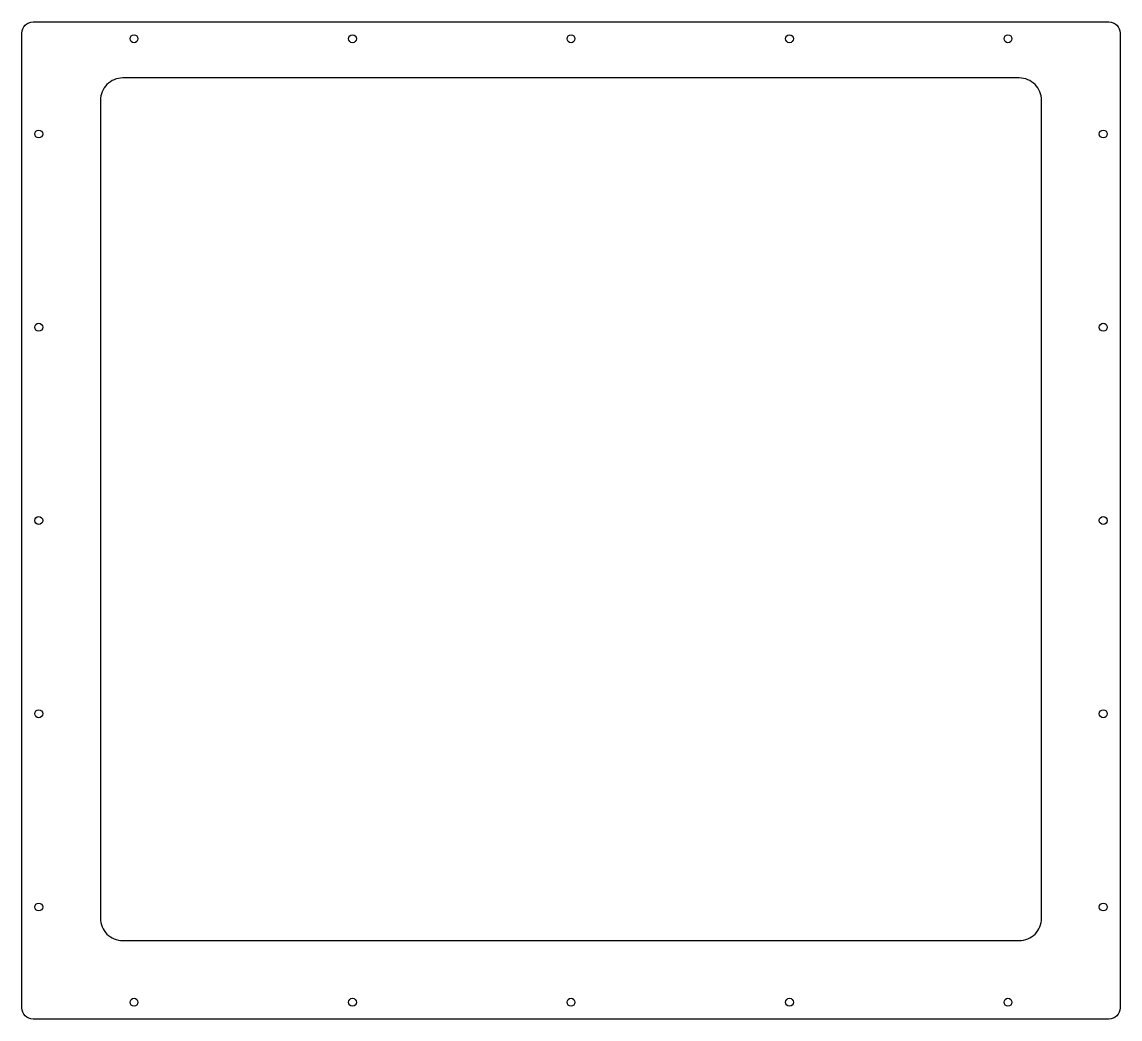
# Model space of a CAD drawing. Header units: millimetres. Extents: x 0 to 490, y 6 to 451.
import ezdxf

# ---------------------------------------------------------------- set-up
doc = ezdxf.new("R2010")
doc.units = ezdxf.units.MM
doc.layers.get('0').update_dxf_attribs({"linetype": 'CONTINUOUS'})

msp = doc.modelspace()

# ---------------------------------------------------------------- linework, layer by layer
for points in [[(485, 451.35, -0.414214), (490, 446.35), (490, 11.35, -0.414214), (485, 6.35), (5, 6.35, -0.414214), (0, 11.35), (0, 446.35, -0.414214), (5, 451.35)], [(35, 416.35), (35, 51.35, 0.414214), (45, 41.35), (445, 41.35, 0.414214), (455, 51.35), (455, 416.35, 0.414214), (445, 426.35), (45, 426.35, 0.414214)]]:
    msp.add_lwpolyline(points, format="xyb", close=True)
for centre in [(50, 443.85), (147.5, 443.85), (245, 443.85), (342.5, 443.85), (440, 443.85), (7.5, 401.35), (482.5, 401.35), (7.5, 315.1), (482.5, 315.1), (7.5, 228.85), (482.5, 228.85), (7.5, 142.6), (482.5, 142.6), (7.5, 56.35), (482.5, 56.35), (50, 13.85), (147.5, 13.85), (245, 13.85), (342.5, 13.85), (440, 13.85)]:
    msp.add_circle(centre, 1.75)

doc.saveas('drawing.dxf')
